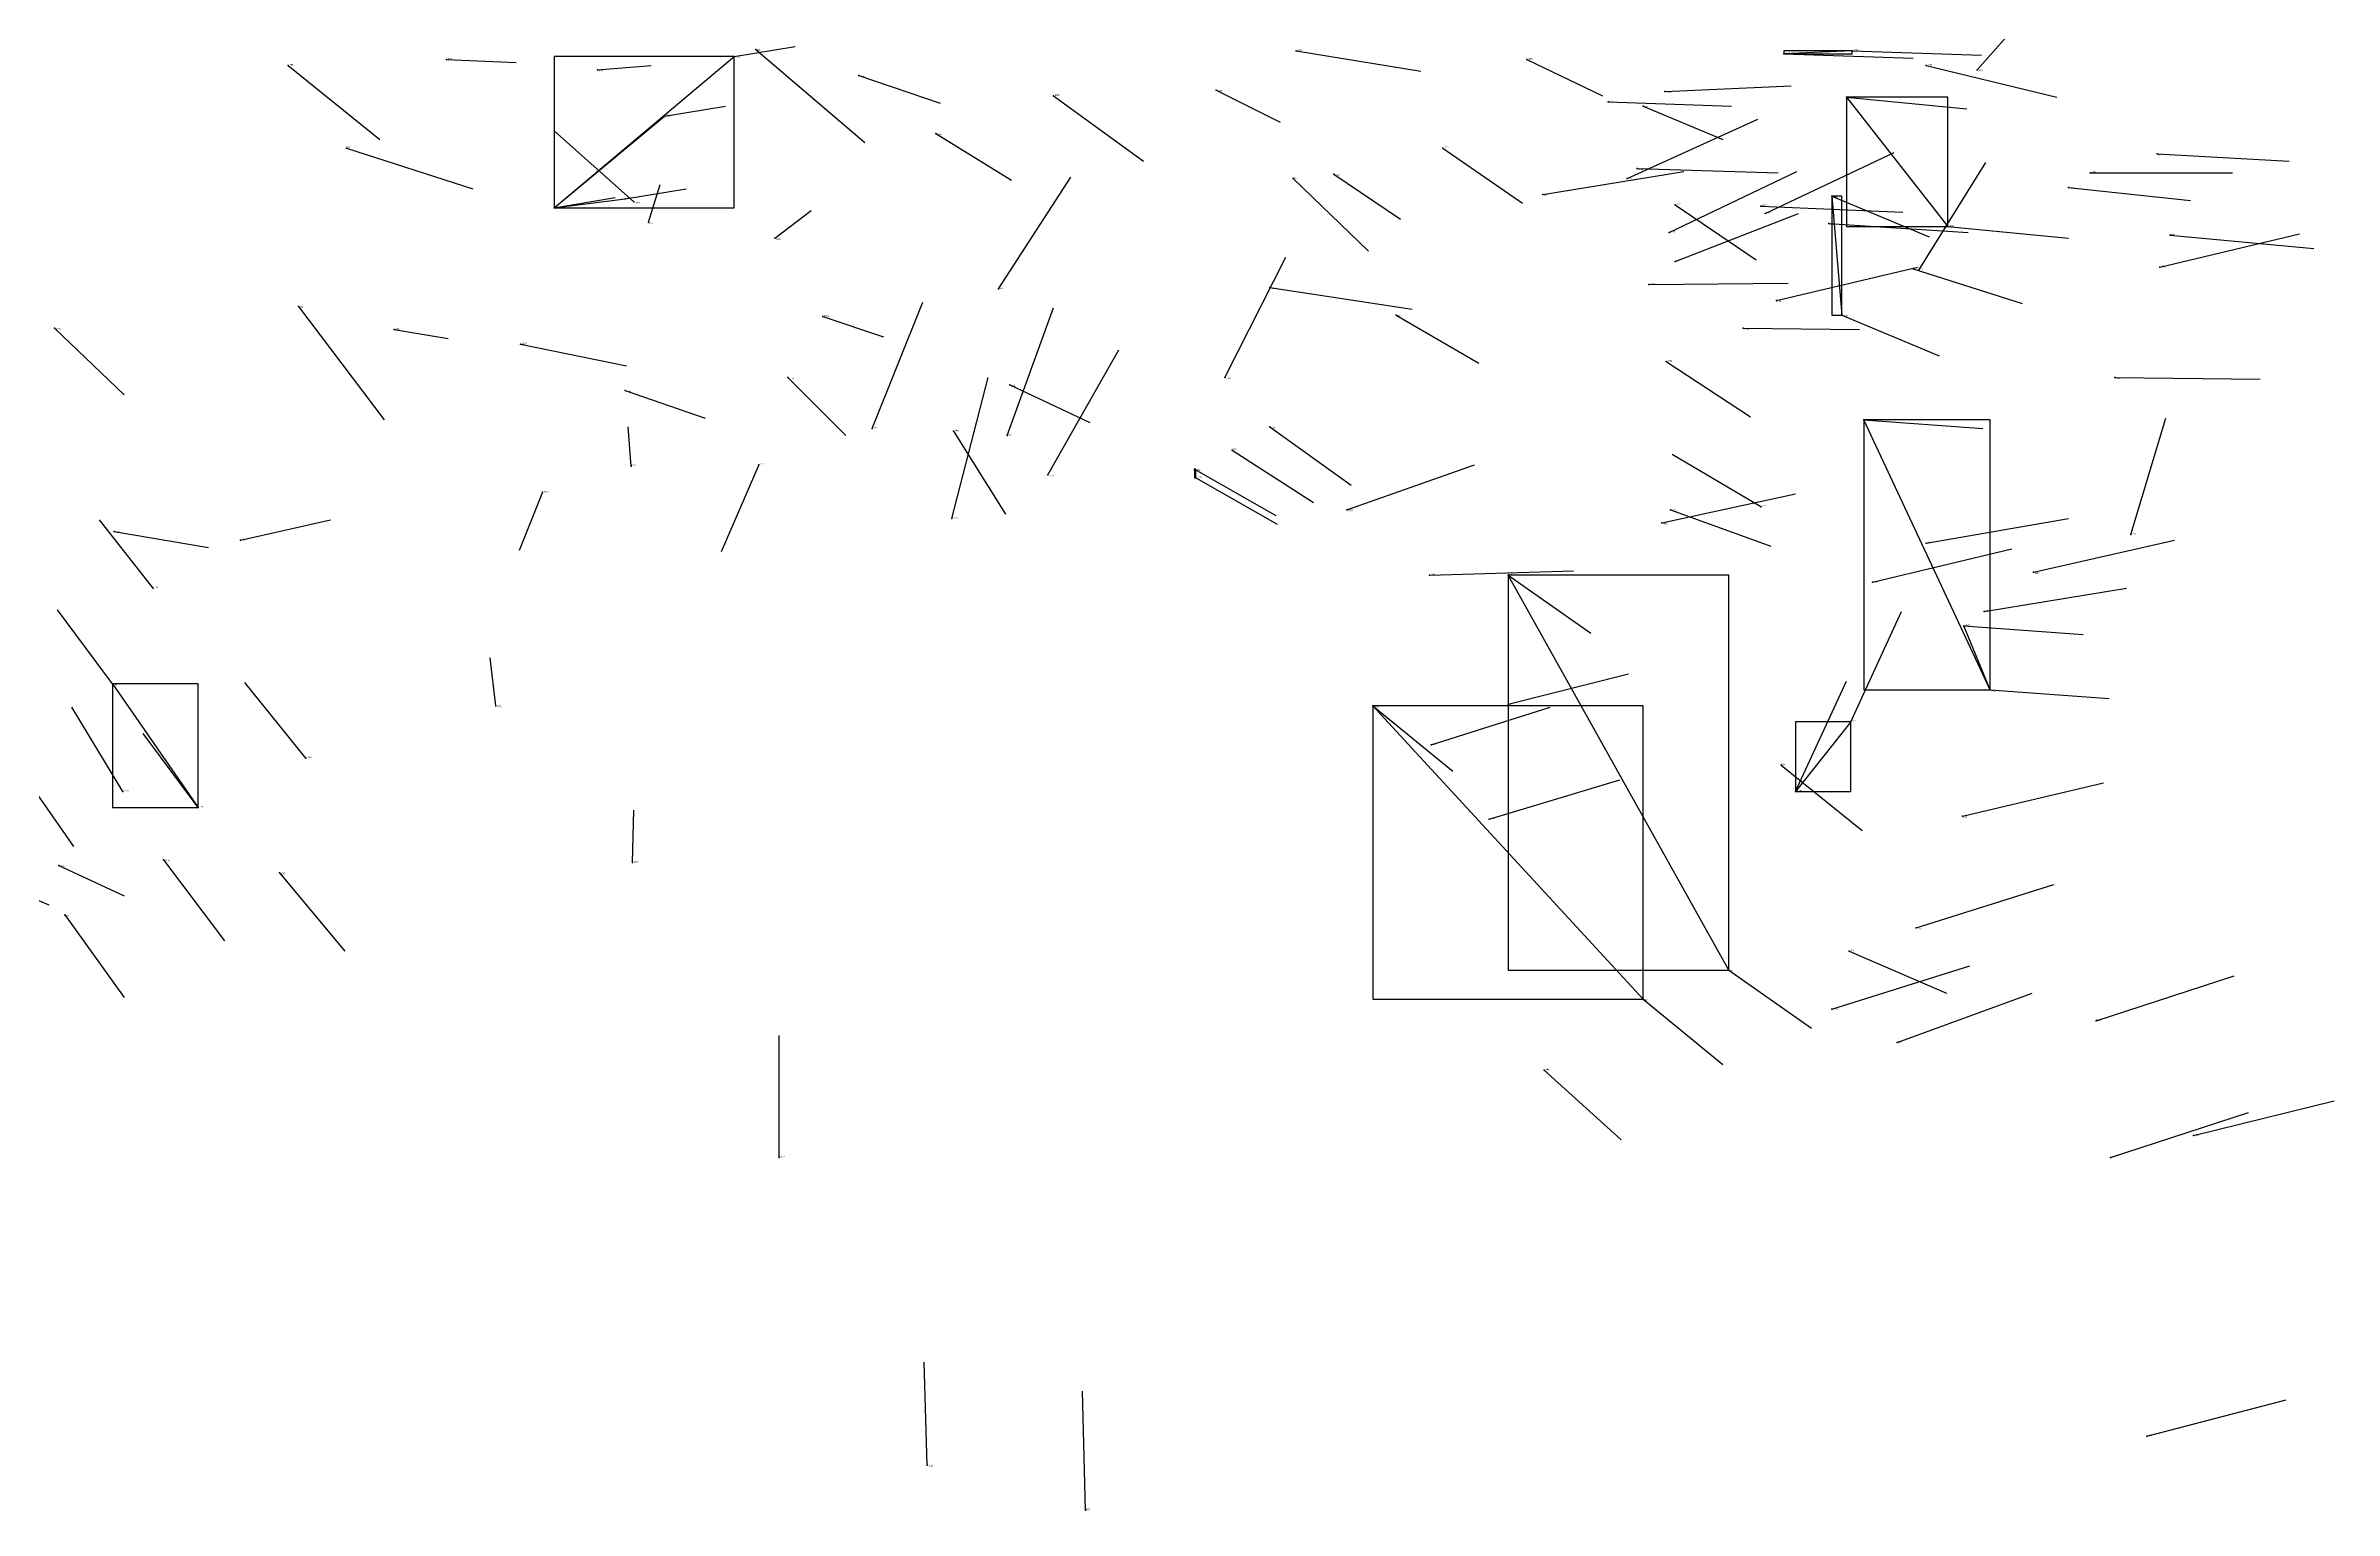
# Model space of a CAD drawing. Extents: x 59.1 to 70.8, y 600.3 to 605.1.
# Drawn here: x 69.2 to 70.776, y 602.447 to 603.456 of the extents above; entities that cross this region are included whole.
import ezdxf

# ---------------------------------------------------------------- set-up
doc = ezdxf.new("R2010")
doc.units = 0
for name, color, linetype in [('Clients', 3, 'CONTINUOUS'), ('Facilities', 3, 'CONTINUOUS'), ('Facilities_lines', 3, 'CONTINUOUS'), ('Min_max_boxes', 1, 'CONTINUOUS'), ('Normals', 1, 'CONTINUOUS'), ('Source_points', 5, 'CONTINUOUS'), ('Text', 3, 'CONTINUOUS')]:
    doc.layers.add(name, color=color, linetype=linetype)

msp = doc.modelspace()

# ---------------------------------------------------------------- linework, layer by layer
at = {"layer": 'Clients', "color": 5}
for p in [(69.674, 603.448, 454.765), (70.397, 603.45, 459.708), (69.626, 603.407, 454.815), (69.599, 603.35, 454.681), (70.51, 603.331, 453.977), (70.437, 603.27, 454.29), (70.452, 603.198, 453.958), (69.991, 603.164, 454.03), (70.207, 603.091, 454.223), (70.521, 603.056, 453.892), (70.114, 603.001, 454.204), (70.405, 602.942, 456.317), (69.305, 602.931, 449.4)]:
    msp.add_point(p, dxfattribs=at)
at = {"layer": 'Facilities', "color": 3}
for p in [(69.689, 603.453, 461.1), (69.367, 603.442, 457.407), (69.476, 603.446, 454.805), (69.58, 603.439, 454.805), (70.061, 603.452, 458.028), (70.22, 603.446, 454.805), (70.444, 603.452, 459.702), (70.495, 603.442, 459.458), (70.53, 603.439, 456.271), (69.76, 603.435, 454.475), (69.894, 603.421, 458), (70.006, 603.425, 454.754), (70.315, 603.424, 459.711), (70.276, 603.417, 458.199), (70.3, 603.414, 454.781), (70.44, 603.42, 454.111), (69.813, 603.395, 454.484), (69.407, 603.385, 461.103), (70.162, 603.385, 454.362), (70.654, 603.381, 459.92), (70.059, 603.364, 454.386), (70.087, 603.367, 454.814), (70.289, 603.364, 457.083), (70.296, 603.371, 458.189), (70.593, 603.358, 453.978), (70.608, 603.368, 460.268), (69.55, 603.344, 454.753), (69.605, 603.348, 457.078), (70.231, 603.353, 458.35), (70.322, 603.346, 454.345), (70.381, 603.345, 458.373), (70.43, 603.352, 454.3), (69.615, 603.334, 456.734), (70.318, 603.327, 457.13), (70.384, 603.34, 457.112), (70.428, 603.333, 458.344), (69.702, 603.323, 456.632), (70.663, 603.325, 460.223), (70.322, 603.307, 457.155), (70.486, 603.302, 454.274), (70.49, 603.301, 456.351), (70.656, 603.303, 457.384), (69.856, 603.288, 458.342), (70.043, 603.289, 458.434), (70.304, 603.291, 458.253), (70.392, 603.28, 457.162), (69.374, 603.276, 461.354), (69.735, 603.269, 454.864), (70.13, 603.27, 454.37), (69.206, 603.261, 457.48), (69.44, 603.26, 454.688), (69.527, 603.25, 449.03), (70.369, 603.261, 454.03), (70.316, 603.238, 454.341), (69.599, 603.218, 454.743), (69.711, 603.227, 454.736), (69.864, 603.222, 454.186), (70.012, 603.227, 459.229), (70.625, 603.227, 459.377), (69.769, 603.192, 459.15), (69.825, 603.19, 454.4), (69.862, 603.187, 459.213), (70.043, 603.193, 454.333), (70.017, 603.177, 454.096), (69.603, 603.166, 456.692), (69.691, 603.167, 457.535), (69.89, 603.16, 458.276), (69.992, 603.158, 454.026), (69.542, 603.148, 457.432), (70.381, 603.138, 454.379), (69.824, 603.13, 458.278), (70.096, 603.136, 459.401), (70.313, 603.127, 457.341), (70.319, 603.136, 454.177), (69.247, 603.121, 457.009), (69.334, 603.115, 456.752), (70.495, 603.113, 458.339), (70.636, 603.119, 456.217), (70.153, 603.091, 459.201), (70.569, 603.093, 457.306), (69.274, 603.082, 449.438), (70.458, 603.086, 457.301), (70.535, 603.066, 458.329), (69.246, 603.016, 449.465), (70.539, 603.012, 453.767), (69.51, 603.001, 456.649), (70.207, 603.002, 457.319), (70.443, 602.99, 456.32), (69.379, 602.965, 449.365), (70.154, 602.974, 457.33), (70.395, 602.96, 454.282), (69.253, 602.942, 449.343), (70.194, 602.923, 457.372), (70.52, 602.925, 458.338), (69.209, 602.891, 457.054), (69.281, 602.895, 449.42), (69.361, 602.886, 449.403), (69.604, 602.893, 456.667), (69.213, 602.857, 449.53), (70.488, 602.848, 458.29), (70.442, 602.832, 454.132), (70.359, 602.819, 454.152), (70.3, 602.799, 454.165), (70.43, 602.792, 458.342), (70.612, 602.784, 457.388), (70.475, 602.769, 457.396), (70.232, 602.75, 454.105), (70.679, 602.705, 457.938), (69.705, 602.69, 457.353), (70.622, 602.69, 457.361), (70.647, 602.498, 457.776), (69.807, 602.478, 457.378), (69.916, 602.447, 457.374)]:
    msp.add_point(p, dxfattribs=at)
at = {"layer": 'Facilities_lines', "color": 3}
for p, q in [((69.55, 603.344, 454.753), (69.674, 603.448, 454.765)), ((70.444, 603.452, 459.702), (70.397, 603.45, 459.708)), ((69.55, 603.344, 454.753), (69.626, 603.407, 454.815)), ((70.44, 603.42, 454.111), (70.51, 603.331, 453.977)), ((69.55, 603.344, 454.753), (69.599, 603.35, 454.681)), ((70.43, 603.352, 454.3), (70.437, 603.27, 454.29)), ((70.539, 603.012, 453.767), (70.452, 603.198, 453.958)), ((69.992, 603.158, 454.026), (69.991, 603.164, 454.03)), ((70.359, 602.819, 454.152), (70.207, 603.091, 454.223)), ((70.539, 603.012, 453.767), (70.521, 603.056, 453.892)), ((69.246, 603.016, 449.465), (69.305, 602.931, 449.4)), ((70.3, 602.799, 454.165), (70.114, 603.001, 454.204)), ((70.443, 602.99, 456.32), (70.405, 602.942, 456.317))]:
    msp.add_line(p, q, dxfattribs=at)
at = {"layer": 'Min_max_boxes', "color": 1}
for p, q in [((69.674, 603.448, 454.681), (69.55, 603.448, 454.681)), ((69.55, 603.448, 454.681), (69.55, 603.344, 454.681)), ((69.674, 603.448, 454.815), (69.55, 603.448, 454.815)), ((69.55, 603.448, 454.815), (69.55, 603.344, 454.815)), ((69.55, 603.448, 454.681), (69.55, 603.448, 454.815)), ((69.674, 603.344, 454.681), (69.674, 603.448, 454.681)), ((69.674, 603.344, 454.815), (69.674, 603.448, 454.815)), ((69.674, 603.448, 454.681), (69.674, 603.448, 454.815)), ((70.444, 603.452, 459.702), (70.397, 603.452, 459.702)), ((70.397, 603.452, 459.702), (70.397, 603.45, 459.702)), ((70.444, 603.452, 459.708), (70.397, 603.452, 459.708)), ((70.397, 603.452, 459.708), (70.397, 603.45, 459.708)), ((70.397, 603.452, 459.702), (70.397, 603.452, 459.708)), ((70.397, 603.45, 459.702), (70.444, 603.45, 459.702)), ((70.397, 603.45, 459.708), (70.444, 603.45, 459.708)), ((70.397, 603.45, 459.702), (70.397, 603.45, 459.708)), ((70.444, 603.45, 459.702), (70.444, 603.452, 459.702)), ((70.444, 603.45, 459.708), (70.444, 603.452, 459.708)), ((70.444, 603.452, 459.702), (70.444, 603.452, 459.708)), ((70.444, 603.45, 459.702), (70.444, 603.45, 459.708)), ((70.51, 603.42, 453.977), (70.44, 603.42, 453.977)), ((70.44, 603.42, 453.977), (70.44, 603.331, 453.977)), ((70.51, 603.42, 454.111), (70.44, 603.42, 454.111)), ((70.44, 603.42, 454.111), (70.44, 603.331, 454.111)), ((70.44, 603.42, 453.977), (70.44, 603.42, 454.111)), ((70.51, 603.331, 453.977), (70.51, 603.42, 453.977)), ((70.51, 603.331, 454.111), (70.51, 603.42, 454.111)), ((70.51, 603.42, 453.977), (70.51, 603.42, 454.111)), ((69.55, 603.344, 454.681), (69.674, 603.344, 454.681)), ((69.55, 603.344, 454.815), (69.674, 603.344, 454.815)), ((69.55, 603.344, 454.681), (69.55, 603.344, 454.815)), ((69.674, 603.344, 454.681), (69.674, 603.344, 454.815)), ((70.437, 603.352, 454.29), (70.43, 603.352, 454.29)), ((70.43, 603.352, 454.29), (70.43, 603.27, 454.29)), ((70.437, 603.352, 454.3), (70.43, 603.352, 454.3)), ((70.43, 603.352, 454.3), (70.43, 603.27, 454.3)), ((70.43, 603.352, 454.29), (70.43, 603.352, 454.3)), ((70.437, 603.27, 454.29), (70.437, 603.352, 454.29)), ((70.437, 603.27, 454.3), (70.437, 603.352, 454.3)), ((70.437, 603.352, 454.29), (70.437, 603.352, 454.3)), ((70.44, 603.331, 453.977), (70.51, 603.331, 453.977)), ((70.44, 603.331, 454.111), (70.51, 603.331, 454.111)), ((70.44, 603.331, 453.977), (70.44, 603.331, 454.111)), ((70.51, 603.331, 453.977), (70.51, 603.331, 454.111)), ((70.43, 603.27, 454.29), (70.437, 603.27, 454.29)), ((70.43, 603.27, 454.3), (70.437, 603.27, 454.3)), ((70.43, 603.27, 454.29), (70.43, 603.27, 454.3)), ((70.437, 603.27, 454.29), (70.437, 603.27, 454.3)), ((70.539, 603.198, 453.767), (70.452, 603.198, 453.767)), ((70.452, 603.198, 453.767), (70.452, 603.012, 453.767)), ((70.539, 603.198, 453.958), (70.452, 603.198, 453.958)), ((70.452, 603.198, 453.958), (70.452, 603.012, 453.958)), ((70.452, 603.198, 453.767), (70.452, 603.198, 453.958)), ((70.539, 603.012, 453.767), (70.539, 603.198, 453.767)), ((70.539, 603.012, 453.958), (70.539, 603.198, 453.958)), ((70.539, 603.198, 453.767), (70.539, 603.198, 453.958)), ((69.992, 603.164, 454.026), (69.991, 603.164, 454.026)), ((69.991, 603.164, 454.026), (69.991, 603.158, 454.026)), ((69.992, 603.164, 454.03), (69.991, 603.164, 454.03)), ((69.991, 603.164, 454.03), (69.991, 603.158, 454.03)), ((69.991, 603.164, 454.026), (69.991, 603.164, 454.03)), ((69.991, 603.158, 454.026), (69.992, 603.158, 454.026)), ((69.991, 603.158, 454.03), (69.992, 603.158, 454.03)), ((69.991, 603.158, 454.026), (69.991, 603.158, 454.03)), ((69.992, 603.158, 454.026), (69.992, 603.164, 454.026)), ((69.992, 603.158, 454.03), (69.992, 603.164, 454.03)), ((69.992, 603.164, 454.026), (69.992, 603.164, 454.03)), ((69.992, 603.158, 454.026), (69.992, 603.158, 454.03)), ((70.359, 603.091, 454.152), (70.207, 603.091, 454.152)), ((70.207, 603.091, 454.152), (70.207, 602.819, 454.152)), ((70.359, 603.091, 454.223), (70.207, 603.091, 454.223)), ((70.207, 603.091, 454.223), (70.207, 602.819, 454.223)), ((70.207, 603.091, 454.152), (70.207, 603.091, 454.223)), ((70.359, 602.819, 454.152), (70.359, 603.091, 454.152)), ((70.359, 602.819, 454.223), (70.359, 603.091, 454.223)), ((70.359, 603.091, 454.152), (70.359, 603.091, 454.223)), ((69.305, 603.016, 449.4), (69.246, 603.016, 449.4)), ((69.246, 603.016, 449.4), (69.246, 602.931, 449.4)), ((69.305, 603.016, 449.465), (69.246, 603.016, 449.465)), ((69.246, 603.016, 449.465), (69.246, 602.931, 449.465)), ((69.246, 603.016, 449.4), (69.246, 603.016, 449.465)), ((69.305, 602.931, 449.4), (69.305, 603.016, 449.4)), ((69.305, 602.931, 449.465), (69.305, 603.016, 449.465)), ((69.305, 603.016, 449.4), (69.305, 603.016, 449.465)), ((70.452, 603.012, 453.767), (70.539, 603.012, 453.767)), ((70.452, 603.012, 453.958), (70.539, 603.012, 453.958)), ((70.452, 603.012, 453.767), (70.452, 603.012, 453.958)), ((70.539, 603.012, 453.767), (70.539, 603.012, 453.958)), ((70.3, 603.001, 454.165), (70.114, 603.001, 454.165)), ((70.114, 603.001, 454.165), (70.114, 602.799, 454.165)), ((70.3, 603.001, 454.204), (70.114, 603.001, 454.204)), ((70.114, 603.001, 454.204), (70.114, 602.799, 454.204)), ((70.114, 603.001, 454.165), (70.114, 603.001, 454.204)), ((70.3, 602.799, 454.165), (70.3, 603.001, 454.165)), ((70.3, 602.799, 454.204), (70.3, 603.001, 454.204)), ((70.3, 603.001, 454.165), (70.3, 603.001, 454.204)), ((70.443, 602.99, 456.317), (70.405, 602.99, 456.317)), ((70.405, 602.99, 456.317), (70.405, 602.942, 456.317)), ((70.443, 602.99, 456.32), (70.405, 602.99, 456.32)), ((70.405, 602.99, 456.32), (70.405, 602.942, 456.32)), ((70.405, 602.99, 456.317), (70.405, 602.99, 456.32)), ((70.443, 602.942, 456.317), (70.443, 602.99, 456.317)), ((70.443, 602.942, 456.32), (70.443, 602.99, 456.32)), ((70.443, 602.99, 456.317), (70.443, 602.99, 456.32)), ((70.405, 602.942, 456.317), (70.443, 602.942, 456.317)), ((70.405, 602.942, 456.32), (70.443, 602.942, 456.32)), ((70.405, 602.942, 456.317), (70.405, 602.942, 456.32)), ((70.443, 602.942, 456.317), (70.443, 602.942, 456.32)), ((69.246, 602.931, 449.4), (69.305, 602.931, 449.4)), ((69.246, 602.931, 449.465), (69.305, 602.931, 449.465)), ((69.246, 602.931, 449.4), (69.246, 602.931, 449.465)), ((69.305, 602.931, 449.4), (69.305, 602.931, 449.465)), ((70.207, 602.819, 454.152), (70.359, 602.819, 454.152)), ((70.207, 602.819, 454.223), (70.359, 602.819, 454.223)), ((70.207, 602.819, 454.152), (70.207, 602.819, 454.223)), ((70.359, 602.819, 454.152), (70.359, 602.819, 454.223)), ((70.114, 602.799, 454.165), (70.3, 602.799, 454.165)), ((70.114, 602.799, 454.204), (70.3, 602.799, 454.204)), ((70.114, 602.799, 454.165), (70.114, 602.799, 454.204)), ((70.3, 602.799, 454.165), (70.3, 602.799, 454.204))]:
    msp.add_line(p, q, dxfattribs=at)
at = {"layer": 'Normals', "color": 1}
for p, q in [((70.53, 603.439, 456.271), (70.587, 603.503, 456.322)), ((69.674, 603.448, 454.765), (69.716, 603.455, 454.855)), ((69.689, 603.453, 461.1), (69.764, 603.389, 461.087)), ((69.367, 603.442, 457.407), (69.43, 603.391, 457.349)), ((69.476, 603.446, 454.805), (69.524, 603.444, 454.893)), ((69.58, 603.439, 454.805), (69.617, 603.442, 454.898)), ((70.061, 603.452, 458.028), (70.147, 603.438, 457.98)), ((70.22, 603.446, 454.805), (70.272, 603.421, 454.887)), ((70.397, 603.45, 459.708), (70.486, 603.447, 459.663)), ((70.444, 603.452, 459.702), (70.533, 603.449, 459.657)), ((70.495, 603.442, 459.458), (70.585, 603.42, 459.42)), ((69.76, 603.435, 454.475), (69.816, 603.416, 454.555)), ((69.894, 603.421, 458), (69.956, 603.376, 457.935)), ((70.006, 603.425, 454.754), (70.05, 603.403, 454.841)), ((70.315, 603.424, 459.711), (70.402, 603.428, 459.662)), ((69.626, 603.407, 454.815), (69.668, 603.414, 454.905)), ((70.276, 603.417, 458.199), (70.361, 603.414, 458.147)), ((70.3, 603.414, 454.781), (70.355, 603.391, 454.861)), ((70.44, 603.42, 454.111), (70.523, 603.412, 454.167)), ((69.605, 603.348, 457.078), (69.55, 603.397, 457.01)), ((69.813, 603.395, 454.484), (69.865, 603.363, 454.563)), ((70.289, 603.364, 457.083), (70.379, 603.405, 457.067)), ((69.407, 603.385, 461.103), (69.494, 603.357, 461.063)), ((70.162, 603.385, 454.362), (70.217, 603.347, 454.436)), ((70.384, 603.34, 457.112), (70.473, 603.382, 457.095)), ((70.49, 603.301, 456.351), (70.536, 603.375, 456.4)), ((70.654, 603.381, 459.92), (70.745, 603.376, 459.878)), ((69.615, 603.334, 456.734), (69.623, 603.36, 456.83)), ((69.856, 603.288, 458.342), (69.906, 603.365, 458.382)), ((70.059, 603.364, 454.386), (70.111, 603.314, 454.455)), ((70.087, 603.367, 454.814), (70.133, 603.336, 454.897)), ((70.231, 603.353, 458.35), (70.328, 603.369, 458.333)), ((70.296, 603.371, 458.189), (70.393, 603.368, 458.164)), ((70.318, 603.327, 457.13), (70.406, 603.369, 457.111)), ((70.593, 603.358, 453.978), (70.677, 603.349, 454.032)), ((70.608, 603.368, 460.268), (70.706, 603.368, 460.288)), ((69.55, 603.344, 454.753), (69.592, 603.351, 454.843)), ((69.599, 603.35, 454.681), (69.641, 603.357, 454.771)), ((70.322, 603.346, 454.345), (70.378, 603.308, 454.419)), ((70.381, 603.345, 458.373), (70.479, 603.341, 458.356)), ((70.43, 603.352, 454.3), (70.497, 603.324, 454.368)), ((69.702, 603.323, 456.632), (69.727, 603.342, 456.727)), ((70.322, 603.307, 457.155), (70.407, 603.34, 457.114)), ((70.428, 603.333, 458.344), (70.524, 603.327, 458.317)), ((70.51, 603.331, 453.977), (70.593, 603.323, 454.033)), ((70.656, 603.303, 457.384), (70.752, 603.326, 457.371)), ((70.663, 603.325, 460.223), (70.762, 603.316, 460.231)), ((70.012, 603.227, 459.229), (70.054, 603.31, 459.192)), ((70.392, 603.28, 457.162), (70.489, 603.303, 457.155)), ((70.486, 603.302, 454.274), (70.561, 603.278, 454.335)), ((69.769, 603.192, 459.15), (69.804, 603.279, 459.116)), ((70.043, 603.289, 458.434), (70.141, 603.274, 458.443)), ((70.304, 603.291, 458.253), (70.4, 603.292, 458.224)), ((69.374, 603.276, 461.354), (69.433, 603.198, 461.374)), ((69.735, 603.269, 454.864), (69.777, 603.255, 454.953)), ((69.862, 603.187, 459.213), (69.894, 603.275, 459.178)), ((70.13, 603.27, 454.37), (70.187, 603.237, 454.445)), ((70.437, 603.27, 454.29), (70.504, 603.242, 454.358)), ((69.206, 603.261, 457.48), (69.254, 603.215, 457.555)), ((69.44, 603.26, 454.688), (69.477, 603.254, 454.781)), ((69.527, 603.25, 449.03), (69.6, 603.235, 448.963)), ((70.369, 603.261, 454.03), (70.449, 603.26, 454.09)), ((69.89, 603.16, 458.276), (69.939, 603.246, 458.293)), ((70.316, 603.238, 454.341), (70.374, 603.2, 454.413)), ((69.599, 603.218, 454.743), (69.654, 603.199, 454.824)), ((69.711, 603.227, 454.736), (69.751, 603.187, 454.818)), ((69.824, 603.13, 458.278), (69.849, 603.227, 458.284)), ((69.864, 603.222, 454.186), (69.919, 603.196, 454.266)), ((70.625, 603.227, 459.377), (70.725, 603.226, 459.37)), ((69.603, 603.166, 456.692), (69.601, 603.193, 456.788)), ((69.825, 603.19, 454.4), (69.861, 603.133, 454.474)), ((70.043, 603.193, 454.333), (70.099, 603.153, 454.406)), ((70.452, 603.198, 453.958), (70.534, 603.192, 454.015)), ((70.636, 603.119, 456.217), (70.66, 603.199, 456.271)), ((70.017, 603.177, 454.096), (70.073, 603.141, 454.171)), ((70.381, 603.138, 454.379), (70.32, 603.174, 454.309)), ((69.691, 603.167, 457.535), (69.665, 603.107, 457.611)), ((69.991, 603.164, 454.03), (70.047, 603.132, 454.106)), ((69.992, 603.158, 454.026), (70.048, 603.126, 454.102)), ((70.096, 603.136, 459.401), (70.184, 603.167, 459.364)), ((69.542, 603.148, 457.432), (69.526, 603.108, 457.522)), ((70.313, 603.127, 457.341), (70.405, 603.147, 457.308)), ((69.274, 603.082, 449.438), (69.237, 603.129, 449.518)), ((69.334, 603.115, 456.752), (69.396, 603.129, 456.83)), ((70.319, 603.136, 454.177), (70.388, 603.111, 454.245)), ((70.495, 603.113, 458.339), (70.593, 603.13, 458.339)), ((69.247, 603.121, 457.009), (69.312, 603.11, 457.085)), ((70.458, 603.086, 457.301), (70.554, 603.109, 457.284)), ((70.569, 603.093, 457.306), (70.666, 603.115, 457.302)), ((70.153, 603.091, 459.201), (70.252, 603.094, 459.186)), ((70.207, 603.091, 454.223), (70.264, 603.051, 454.295)), ((70.535, 603.066, 458.329), (70.633, 603.082, 458.338)), ((69.246, 603.016, 449.465), (69.208, 603.067, 449.542)), ((70.443, 602.99, 456.32), (70.478, 603.066, 456.374)), ((70.521, 603.056, 453.892), (70.603, 603.05, 453.949)), ((69.51, 603.001, 456.649), (69.506, 603.034, 456.743)), ((69.379, 602.965, 449.365), (69.337, 603.017, 449.44)), ((70.207, 603.002, 457.319), (70.29, 603.023, 457.268)), ((70.405, 602.942, 456.317), (70.44, 603.018, 456.371)), ((70.539, 603.012, 453.767), (70.621, 603.006, 453.824)), ((69.253, 602.942, 449.343), (69.218, 603, 449.416)), ((70.114, 603.001, 454.204), (70.169, 602.956, 454.274)), ((70.154, 602.974, 457.33), (70.236, 603, 457.278)), ((69.305, 602.931, 449.4), (69.267, 602.982, 449.477)), ((69.178, 602.963, 457.67), (69.219, 602.904, 457.739)), ((70.194, 602.923, 457.372), (70.284, 602.95, 457.337)), ((70.395, 602.96, 454.282), (70.451, 602.915, 454.352)), ((70.52, 602.925, 458.338), (70.617, 602.948, 458.343)), ((69.604, 602.893, 456.667), (69.605, 602.929, 456.76)), ((69.209, 602.891, 457.054), (69.254, 602.87, 457.141)), ((69.281, 602.895, 449.42), (69.323, 602.839, 449.348)), ((69.361, 602.886, 449.403), (69.406, 602.832, 449.332)), ((69.157, 602.883, 457.074), (69.202, 602.864, 457.161)), ((70.488, 602.848, 458.29), (70.583, 602.878, 458.288)), ((69.213, 602.857, 449.53), (69.254, 602.8, 449.459)), ((70.43, 602.792, 458.342), (70.525, 602.822, 458.345)), ((70.442, 602.832, 454.132), (70.509, 602.803, 454.201)), ((70.359, 602.819, 454.152), (70.416, 602.779, 454.224)), ((70.612, 602.784, 457.388), (70.707, 602.815, 457.379)), ((70.3, 602.799, 454.165), (70.355, 602.754, 454.235)), ((70.475, 602.769, 457.396), (70.568, 602.803, 457.385)), ((69.705, 602.69, 457.353), (69.705, 602.774, 457.407)), ((70.232, 602.75, 454.105), (70.285, 602.702, 454.175)), ((70.679, 602.705, 457.938), (70.776, 602.729, 457.934)), ((70.622, 602.69, 457.361), (70.717, 602.721, 457.356)), ((69.807, 602.478, 457.378), (69.805, 602.549, 457.448)), ((69.916, 602.447, 457.374), (69.914, 602.529, 457.432)), ((70.647, 602.498, 457.776), (70.743, 602.523, 457.769))]:
    msp.add_line(p, q, dxfattribs=at)
at = {"layer": 'Source_points', "color": 5}
for p in [(69.689, 603.453, 461.1), (69.367, 603.442, 457.407), (69.476, 603.446, 454.805), (69.58, 603.439, 454.805), (69.674, 603.448, 454.765), (70.061, 603.452, 458.028), (70.22, 603.446, 454.805), (70.397, 603.45, 459.708), (70.444, 603.452, 459.702), (70.495, 603.442, 459.458), (70.53, 603.439, 456.271), (69.76, 603.435, 454.475), (69.894, 603.421, 458), (70.006, 603.425, 454.754), (70.315, 603.424, 459.711), (69.626, 603.407, 454.815), (70.276, 603.417, 458.199), (70.3, 603.414, 454.781), (70.44, 603.42, 454.111), (69.813, 603.395, 454.484), (69.407, 603.385, 461.103), (70.162, 603.385, 454.362), (70.654, 603.381, 459.92), (70.059, 603.364, 454.386), (70.087, 603.367, 454.814), (70.289, 603.364, 457.083), (70.296, 603.371, 458.189), (70.593, 603.358, 453.978), (70.608, 603.368, 460.268), (69.55, 603.344, 454.753), (69.599, 603.35, 454.681), (69.605, 603.348, 457.078), (70.231, 603.353, 458.35), (70.322, 603.346, 454.345), (70.381, 603.345, 458.373), (70.43, 603.352, 454.3), (69.615, 603.334, 456.734), (70.318, 603.327, 457.13), (70.384, 603.34, 457.112), (70.428, 603.333, 458.344), (70.51, 603.331, 453.977), (69.702, 603.323, 456.632), (70.663, 603.325, 460.223), (70.322, 603.307, 457.155), (70.486, 603.302, 454.274), (70.49, 603.301, 456.351), (70.656, 603.303, 457.384), (69.856, 603.288, 458.342), (70.043, 603.289, 458.434), (70.304, 603.291, 458.253), (70.392, 603.28, 457.162), (69.374, 603.276, 461.354), (69.735, 603.269, 454.864), (70.13, 603.27, 454.37), (70.437, 603.27, 454.29), (69.206, 603.261, 457.48), (69.44, 603.26, 454.688), (69.527, 603.25, 449.03), (70.369, 603.261, 454.03), (70.316, 603.238, 454.341), (69.599, 603.218, 454.743), (69.711, 603.227, 454.736), (69.864, 603.222, 454.186), (70.012, 603.227, 459.229), (70.625, 603.227, 459.377), (69.769, 603.192, 459.15), (69.825, 603.19, 454.4), (69.862, 603.187, 459.213), (70.043, 603.193, 454.333), (70.452, 603.198, 453.958), (70.017, 603.177, 454.096), (69.603, 603.166, 456.692), (69.691, 603.167, 457.535), (69.89, 603.16, 458.276), (69.991, 603.164, 454.03), (69.992, 603.158, 454.026), (69.542, 603.148, 457.432), (70.381, 603.138, 454.379), (69.824, 603.13, 458.278), (70.096, 603.136, 459.401), (70.313, 603.127, 457.341), (70.319, 603.136, 454.177), (69.247, 603.121, 457.009), (69.334, 603.115, 456.752), (70.495, 603.113, 458.339), (70.636, 603.119, 456.217), (70.153, 603.091, 459.201), (70.207, 603.091, 454.223), (70.569, 603.093, 457.306), (69.274, 603.082, 449.438), (70.458, 603.086, 457.301), (70.535, 603.066, 458.329), (70.521, 603.056, 453.892), (69.246, 603.016, 449.465), (70.539, 603.012, 453.767), (69.51, 603.001, 456.649), (70.114, 603.001, 454.204), (70.207, 603.002, 457.319), (70.443, 602.99, 456.32), (69.379, 602.965, 449.365), (70.154, 602.974, 457.33), (70.395, 602.96, 454.282), (69.253, 602.942, 449.343), (70.405, 602.942, 456.317), (69.305, 602.931, 449.4), (70.194, 602.923, 457.372), (70.52, 602.925, 458.338), (69.209, 602.891, 457.054), (69.281, 602.895, 449.42), (69.361, 602.886, 449.403), (69.604, 602.893, 456.667), (69.213, 602.857, 449.53), (70.488, 602.848, 458.29), (70.442, 602.832, 454.132), (70.359, 602.819, 454.152), (70.3, 602.799, 454.165), (70.43, 602.792, 458.342), (70.612, 602.784, 457.388), (70.475, 602.769, 457.396), (70.232, 602.75, 454.105), (70.679, 602.705, 457.938), (69.705, 602.69, 457.353), (70.622, 602.69, 457.361), (70.647, 602.498, 457.776), (69.807, 602.478, 457.378), (69.916, 602.447, 457.374)]:
    msp.add_point(p, dxfattribs=at)

# ---------------------------------------------------------------- texts
at = {"layer": 'Text', "color": 3}
for s, p in [('8038', (69.689, 603.452, 461.1)), ('4735', (70.062, 603.452, 458.028)), ('7975', (70.445, 603.452, 459.702)), ('4689', (69.368, 603.442, 457.407)), ('4730', (69.477, 603.446, 454.805)), ('4709', (69.581, 603.438, 454.805)), ('4720', (69.675, 603.447, 454.765)), ('4853', (70.221, 603.446, 454.805)), ('7972', (70.398, 603.45, 459.708)), ('7965', (70.496, 603.442, 459.458)), ('4856', (70.531, 603.438, 456.271)), ('4660', (69.761, 603.434, 454.475)), ('4858', (69.895, 603.421, 458)), ('4836', (70.007, 603.424, 454.754)), ('7973', (70.316, 603.423, 459.711)), ('4661', (69.627, 603.407, 454.815)), ('4712', (70.276, 603.417, 458.199)), ('4832', (70.3, 603.413, 454.781)), ('4722', (70.441, 603.419, 454.111)), ('4659', (69.814, 603.394, 454.484)), ('8036', (69.407, 603.385, 461.103)), ('4727', (70.163, 603.385, 454.362)), ('7974', (70.654, 603.38, 459.92)), ('4819', (70.059, 603.364, 454.386)), ('4838', (70.088, 603.366, 454.814)), ('4807', (70.29, 603.364, 457.083)), ('4732', (70.297, 603.37, 458.189)), ('4743', (70.594, 603.357, 453.978)), ('8042', (70.609, 603.368, 460.268)), ('4695', (69.55, 603.344, 454.753)), ('4713', (69.6, 603.35, 454.681)), ('4604', (69.606, 603.347, 457.078)), ('4747', (70.231, 603.352, 458.35)), ('4731', (70.323, 603.346, 454.345)), ('4705', (70.382, 603.345, 458.373)), ('4843', (70.431, 603.351, 454.3)), ('4671', (69.615, 603.333, 456.734)), ('4803', (70.319, 603.327, 457.13)), ('4805', (70.385, 603.34, 457.112)), ('4748', (70.428, 603.332, 458.344)), ('4626', (70.511, 603.331, 453.977)), ('4644', (69.703, 603.322, 456.632)), ('8044', (70.663, 603.325, 460.223)), ('4810', (70.323, 603.307, 457.155)), ('4844', (70.487, 603.302, 454.274)), ('4857', (70.49, 603.301, 456.351)), ('4808', (70.657, 603.303, 457.384)), ('4698', (69.856, 603.288, 458.342)), ('4750', (70.044, 603.288, 458.434)), ('4749', (70.305, 603.291, 458.253)), ('4809', (70.392, 603.279, 457.162)), ('7898', (69.374, 603.275, 461.354)), ('4704', (69.736, 603.269, 454.864)), ('4734', (70.13, 603.269, 454.37)), ('4833', (70.438, 603.269, 454.29)), ('4690', (69.207, 603.26, 457.48)), ('4633', (69.441, 603.26, 454.688)), ('2199', (69.528, 603.25, 449.03)), ('4728', (70.37, 603.26, 454.03)), ('4724', (70.317, 603.238, 454.341)), ('4706', (69.6, 603.217, 454.743)), ('4726', (69.712, 603.226, 454.736)), ('4629', (69.865, 603.221, 454.186)), ('7964', (70.013, 603.226, 459.229)), ('7966', (70.626, 603.226, 459.377)), ('7937', (69.77, 603.192, 459.15)), ('4634', (69.826, 603.19, 454.4)), ('7956', (69.862, 603.187, 459.213)), ('4830', (70.044, 603.192, 454.333)), ('4624', (70.453, 603.197, 453.958)), ('4733', (70.017, 603.177, 454.096)), ('4628', (69.603, 603.166, 456.692)), ('4584', (69.692, 603.167, 457.535)), ('4778', (69.891, 603.159, 458.276)), ('4701', (69.992, 603.163, 454.03)), ('4630', (69.993, 603.158, 454.026)), ('4603', (69.543, 603.148, 457.432)), ('4725', (70.382, 603.138, 454.379)), ('4779', (69.825, 603.13, 458.278)), ('7967', (70.097, 603.135, 459.401)), ('4801', (70.314, 603.126, 457.341)), ('4721', (70.32, 603.135, 454.177)), ('4683', (69.248, 603.12, 457.009)), ('4643', (69.335, 603.115, 456.752)), ('4696', (70.496, 603.113, 458.339)), ('4849', (70.636, 603.119, 456.217)), ('7981', (70.154, 603.091, 459.201)), ('4820', (70.207, 603.091, 454.223)), ('4800', (70.57, 603.092, 457.306)), ('2038', (69.275, 603.082, 449.438)), ('4806', (70.459, 603.086, 457.301)), ('4700', (70.535, 603.066, 458.329)), ('4625', (70.522, 603.056, 453.892)), ('2195', (69.246, 603.015, 449.465)), ('4863', (70.54, 603.011, 453.767)), ('4771', (69.511, 603, 456.649)), ('4736', (70.115, 603, 454.204)), ('4811', (70.207, 603.001, 457.319)), ('4587', (70.444, 602.99, 456.32)), ('2068', (69.38, 602.965, 449.365)), ('4821', (70.154, 602.974, 457.33)), ('4716', (70.395, 602.96, 454.282)), ('2165', (69.254, 602.942, 449.343)), ('4588', (70.406, 602.942, 456.317)), ('2060', (69.306, 602.931, 449.4)), ('4812', (70.195, 602.923, 457.372)), ('4751', (70.52, 602.924, 458.338)), ('4681', (69.21, 602.89, 457.054)), ('2069', (69.282, 602.894, 449.42)), ('2066', (69.362, 602.885, 449.403)), ('4596', (69.605, 602.893, 456.667)), ('2048', (69.213, 602.856, 449.53)), ('4753', (70.489, 602.847, 458.29)), ('4816', (70.442, 602.832, 454.132)), ('4718', (70.359, 602.818, 454.152)), ('4717', (70.3, 602.798, 454.165)), ('4752', (70.431, 602.792, 458.342)), ('4744', (70.612, 602.784, 457.388)), ('4818', (70.475, 602.769, 457.396)), ('4841', (70.233, 602.75, 454.105)), ('4745', (70.68, 602.705, 457.938)), ('3077', (69.706, 602.69, 457.353)), ('3071', (70.623, 602.69, 457.361)), ('3072', (70.648, 602.498, 457.776)), ('3065', (69.808, 602.477, 457.378)), ('3070', (69.916, 602.447, 457.374))]:
    msp.add_text(s, height=0.001, dxfattribs=at).set_placement(p)

doc.saveas('drawing.dxf')
